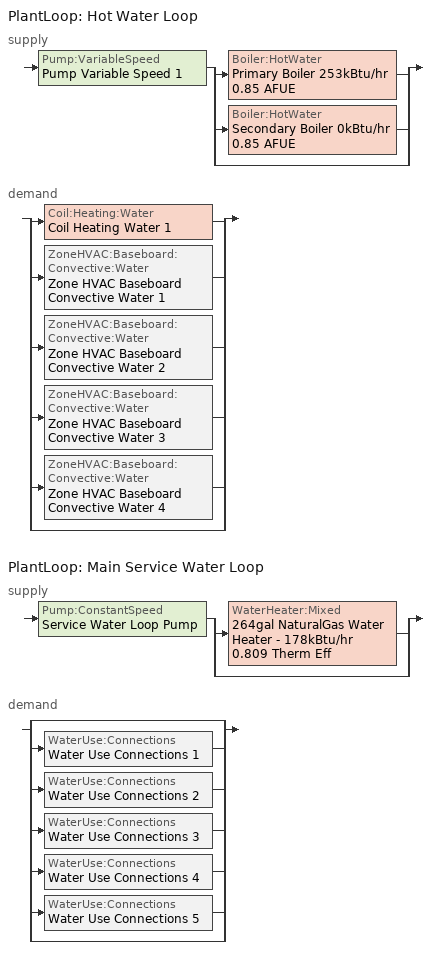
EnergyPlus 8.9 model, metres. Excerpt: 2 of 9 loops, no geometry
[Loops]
PlantLoop 'Hot Water Loop'
 supply: Pump:VariableSpeed 'Pump Variable Speed 1' > split
  | Boiler:HotWater 'Primary Boiler 253kBtu/hr 0.85 AFUE'
  | Boiler:HotWater 'Secondary Boiler 0kBtu/hr 0.85 AFUE'
  | bypass
 demand: split
  | Coil:Heating:Water 'Coil Heating Water 1'
  | ZoneHVAC:Baseboard:Convective:Water 'Zone HVAC Baseboard Convective Water 1'
  | ZoneHVAC:Baseboard:Convective:Water 'Zone HVAC Baseboard Convective Water 2'
  | ZoneHVAC:Baseboard:Convective:Water 'Zone HVAC Baseboard Convective Water 3'
  | ZoneHVAC:Baseboard:Convective:Water 'Zone HVAC Baseboard Convective Water 4'
  | bypass
PlantLoop 'Main Service Water Loop'
 supply: Pump:ConstantSpeed 'Service Water Loop Pump' > split
  | WaterHeater:Mixed '264gal NaturalGas Water Heater - 178kBtu/hr 0.809 Therm Eff'
  | bypass
 demand: split
  | bypass
  | WaterUse:Connections 'Water Use Connections 1'
  | WaterUse:Connections 'Water Use Connections 2'
  | WaterUse:Connections 'Water Use Connections 3'
  | WaterUse:Connections 'Water Use Connections 4'
  | WaterUse:Connections 'Water Use Connections 5'
  | bypass
[Coil:Heating:Water]
Coil Heating Water 1: Availability Schedule=tpfc_htg_availability; U-Factor Times Area Value {W/K}=Autosize; Maximum Water Flow Rate {m3/s}=Autosize; Performance Input Method=UFactorTimesAreaAndDesignWaterFlowRate; Rated Capacity {W}=Autosize; Rated Inlet Water Temperature {C}=82.2; Rated Inlet Air Temperature {C}=16.6; Rated Outlet Water Temperature {C}=71.1; Rated Outlet Air Temperature {C}=32.2; Rated Ratio for Air and Water Convection=0.5
[ZoneHVAC:Baseboard:Convective:Water] Availability Schedule=Always On Discrete; Heating Design Capacity Method=HeatingDesignCapacity; Heating Design Capacity {W}=Autosize; Heating Design Capacity Per Floor Area {W/m2}=0; Fraction of Autosized Heating Design Capacity=0.8; U-Factor Times Area Value {W/K}=Autosize; Maximum Water Flow Rate {m3/s}=Autosize; Convergence Tolerance=0.001
Zone HVAC Baseboard Convective Water 2; Zone HVAC Baseboard Convective Water 3; Zone HVAC Baseboard Convective Water 4; Zone HVAC Baseboard Convective Water 1
[PlantLoop] Fluid Type=Water; Maximum Loop Flow Rate {m3/s}=Autosize; Minimum Loop Flow Rate {m3/s}=0; Plant Loop Volume {m3}=Autocalculate; Load Distribution Scheme=Optimal; Plant Loop Demand Calculation Scheme=SingleSetpoint
Name | Plant Equipment Operation Scheme | Maximum Loop Temperature {C} | Minimum Loop Temperature {C}
Hot Water Loop | Hot Water Loop Operation Schemes | 100 | 0
Main Service Water Loop | Main Service Water Loop Operation Schemes | 60 | 10
[Sizing:Plant] Loop Type=Heating; Sizing Option=NonCoincident; Zone Timesteps in Averaging Window=1; Coincident Sizing Factor Mode=None
Name | Design Loop Exit Temperature {C} | Loop Design Temperature Difference {deltaC}
Hot Water Loop | 82 | 16
Main Service Water Loop | 60 | 5
[Pump:ConstantSpeed]
Service Water Loop Pump: Design Flow Rate {m3/s}=Autosize; Design Pump Head {Pa}=1370.94; Design Power Consumption {W}=Autosize; Motor Efficiency=0.7; Fraction of Motor Inefficiencies to Fluid Stream=0; Pump Control Type=Intermittent; Design Power Sizing Method=PowerPerFlowPerPressure; Design Electric Power per Unit Flow Rate {W/(m3/s)}=348701.1; Design Shaft Power per Unit Flow Rate per Unit Head=1.28205
[SetpointManager:Scheduled]
Service hot water setpoint manager: Control Variable=Temperature; Schedule=Service Water Loop Temp - 140F
[PlantEquipmentOperationSchemes] Control Scheme Object Type 1=PlantEquipmentOperation:HeatingLoad; Control Scheme Schedule Name 1=Always On Discrete
Name | Control Scheme Name 1
Hot Water Loop Operation Schemes | Hot Water Loop Heating Operation Scheme
Main Service Water Loop Operation Schemes | Main Service Water Loop Heating Operation Scheme
[PlantEquipmentList]
Hot Water Loop Heating Equipment List: Boiler:HotWater, Primary Boiler 253kBtu/hr 0.85 AFUE, Boiler:HotWater, Secondary Boiler 0kBtu/hr 0.85 AFUE
Main Service Water Loop Heating Equipment List: WaterHeater:Mixed, 264gal NaturalGas Water Heater - 178kBtu/hr 0.809 Therm Eff
[Pump:VariableSpeed]
Pump Variable Speed 1: Design Maximum Flow Rate {m3/s}=Autosize; Design Pump Head {Pa}=179352; Design Power Consumption {W}=Autosize; Motor Efficiency=0.855; Fraction of Motor Inefficiencies to Fluid Stream=0; Coefficient 1 of the Part Load Performance Curve=0; Coefficient 2 of the Part Load Performance Curve=1; Coefficient 3 of the Part Load Performance Curve=0; Coefficient 4 of the Part Load Performance Curve=0; Design Minimum Flow Rate {m3/s}=0; Pump Control Type=Intermittent; Skin Loss Radiative Fraction=0.5; Design Power Sizing Method=PowerPerFlowPerPressure; Design Electric Power per Unit Flow Rate {W/(m3/s)}=348701.1; Design Shaft Power per Unit Flow Rate per Unit Head=1.28205; Design Minimum Flow Rate Fraction=0
[Boiler:HotWater] Fuel Type=NaturalGas; Nominal Thermal Efficiency=0.85; Design Water Outlet Temperature {C}=82; Design Water Flow Rate {m3/s}=Autosize; Minimum Part Load Ratio=0; Maximum Part Load Ratio=1; Optimum Part Load Ratio=1; Water Outlet Upper Temperature Limit {C}=99; Boiler Flow Mode=ConstantFlow; Parasitic Electric Load {W}=0; Sizing Factor=1
Name | Nominal Capacity {W}
Primary Boiler 253kBtu/hr 0.85 AFUE | 74105.1
Secondary Boiler 0kBtu/hr 0.85 AFUE | 0.001
[SetpointManager:OutdoorAirReset]
Setpoint Manager Outdoor Air Reset 1: Control Variable=Temperature; Setpoint at Outdoor Low Temperature {C}=82; Outdoor Low Temperature {C}=-16; Setpoint at Outdoor High Temperature {C}=60; Outdoor High Temperature {C}=0
[PlantEquipmentOperation:HeatingLoad] Load Range Lower Limit 1 {W}=0; Load Range Upper Limit 1 {W}=1000000000
Name | Range Equipment List Name 1
Hot Water Loop Heating Operation Scheme | Hot Water Loop Heating Equipment List
Main Service Water Loop Heating Operation Scheme | Main Service Water Loop Heating Equipment List
[WaterHeater:Mixed]
264gal NaturalGas Water Heater - 178kBtu/hr 0.809 Therm Eff: Tank Volume {m3}=0.997674; Setpoint Temperature Schedule=Service Water Loop Temp - 140F; Deadband Temperature Difference {deltaC}=2; Maximum Temperature Limit {C}=82.2222; Heater Control Type=Cycle; Heater Maximum Capacity {W}=52128.5; Heater Ignition Minimum Flow Rate {m3/s}=0; Heater Ignition Delay {s}=0; Heater Fuel Type=NaturalGas; Heater Thermal Efficiency=0.809032; Part Load Factor Curve=SWH-EFFFPLR-NECB2011; Off Cycle Parasitic Fuel Consumption Rate {W}=20; Off Cycle Parasitic Fuel Type=NaturalGas; Off Cycle Parasitic Heat Fraction to Tank=0.8; On Cycle Parasitic Fuel Consumption Rate {W}=0; On Cycle Parasitic Fuel Type=NaturalGas; On Cycle Parasitic Heat Fraction to Tank=0; Ambient Temperature Indicator=Schedule; Ambient Temperature Schedule=Water Heater Ambient Temp Schedule - 70F; Off Cycle Loss Coefficient to Ambient Temperature {W/K}=12.1068; Off Cycle Loss Fraction to Zone=1; On Cycle Loss Coefficient to Ambient Temperature {W/K}=12.1068; On Cycle Loss Fraction to Zone=1; Use Side Effectiveness=1; Source Side Effectiveness=1; Use Side Design Flow Rate {m3/s}=Autosize; Source Side Design Flow Rate {m3/s}=Autosize; Indirect Water Heating Recovery Time {hr}=1.5; Source Side Flow Control Mode=IndirectHeatPrimarySetpoint
[WaterUse:Connections]
Name | Water Use Equipment Name 1
Water Use Connections 1 | Warehouse - med/blk2 - refrigerated-space function Service Water Use 0.14gal/min
Water Use Connections 2 | Wholebuilding-sports arena Service Water Use 1.44gal/min
Water Use Connections 3 | Wholebuilding-town hall Service Water Use 0.58gal/min
Water Use Connections 4 | Wholebuilding-transportation Service Water Use 0.69gal/min
Water Use Connections 5 | Workshop space-space function Service Water Use 0.48gal/min
[WaterUse:Equipment]
Name | Peak Flow Rate {m3/s} | Flow Rate Fraction Schedule | Target Temperature Schedule | Zone | Sensible Fraction Schedule | Latent Fraction Schedule
Warehouse - med/blk2 - refrigerated-space function Service Water Use 0.14gal/min | 8.75229e-06 | NECB-A-Service Water Heating | Schedule Ruleset 5 | ALL_ST=Warehouse - med/blk2 - refrigerated_FL=Story 1_SCH=A | Schedule Ruleset 3 | Schedule Ruleset 4
Wholebuilding-sports arena Service Water Use 1.44gal/min | 9.07019e-05 | NECB-B-Service Water Heating | Schedule Ruleset 8 | ALL_ST=WholeBuilding_FL=Story 1_SCH=B | Schedule Ruleset 6 | Schedule Ruleset 7
Wholebuilding-town hall Service Water Use 0.58gal/min | 3.62893e-05 | NECB-D-Service Water Heating | Schedule Ruleset 11 | ALL_ST=WholeBuilding_FL=Story 1_SCH=D | Schedule Ruleset 9 | Schedule Ruleset 10
Wholebuilding-transportation Service Water Use 0.69gal/min | 4.36744e-05 | NECB-H-Service Water Heating | Schedule Ruleset 14 | ALL_ST=WholeBuilding_FL=Story 1_SCH=H | Schedule Ruleset 12 | Schedule Ruleset 13
Workshop space-space function Service Water Use 0.48gal/min | 3.02585e-05 | NECB-A-Service Water Heating | Schedule Ruleset 17 | ALL_ST=Workshop space_FL=Story 1_SCH=A | Schedule Ruleset 15 | Schedule Ruleset 16
[Schedule:Day:Interval]
tpfc_htg_availability_sch_rule_day; tpfc_htg_availability_sch_rule_day 2: No, 24:00, 1
tpfc_htg_availability_sch_rule_day 1; Schedule Day 3: No, 24:00, 0
NECB-A-Service Water Heating Default; NECB-A-Service Water Heating Default|Wkdy Day: No, 07:00, 0.05, 08:00, 0.1, 10:00, 0.5, 16:00, 0.9, 17:00, 0.7, 18:00, 0.5, 19:00, 0.3, 22:00, 0.2, 24:00, 0.05
NECB-A-Service Water Heating Sat Day; NECB-A-Service Water Heating Sun|Hol Day; NECB-D-Service Water Heating Sat Day; NECB-D-Service Water Heating Sun|Hol Day; Schedule Day 10; Schedule Day 13; Schedule Day 16; Schedule Day 19; Schedule Day 22: No, 24:00, 0.05
NECB-B-Service Water Heating Default; NECB-B-Service Water Heating Default|Wkdy Day: No, 01:00, 0.6, 02:00, 0.5, 09:00, 0.05, 11:00, 0.7, 12:00, 0.4, 13:00, 0.5, 15:00, 0.6, 16:00, 0.4, 18:00, 0.3, 19:00, 0.4, 20:00, 0.5, 22:00, 0.8, 24:00, 0.9
NECB-B-Service Water Heating Sat Day: No, 01:00, 0.7, 02:00, 0.6, 09:00, 0.05, 11:00, 0.7, 12:00, 0.4, 13:00, 0.5, 15:00, 0.6, 16:00, 0.4, 18:00, 0.3, 19:00, 0.4, 20:00, 0.5, 22:00, 0.8, 24:00, 0.9
NECB-B-Service Water Heating Sun|Hol Day: No, 01:00, 0.5, 02:00, 0.6, 09:00, 0.05, 11:00, 0.7, 12:00, 0.4, 13:00, 0.5, 15:00, 0.6, 16:00, 0.4, 18:00, 0.3, 19:00, 0.4, 20:00, 0.5, 22:00, 0.8, 24:00, 0.5
NECB-D-Service Water Heating Default; NECB-D-Service Water Heating Default|Wkdy Day: No, 08:00, 0.05, 10:00, 0.5, 16:00, 0.9, 17:00, 0.7, 18:00, 0.3, 21:00, 0.5, 22:00, 0.3, 24:00, 0.05
NECB-H-Service Water Heating Default; NECB-H-Service Water Heating Default|Wkdy Day; NECB-H-Service Water Heating Sat Day; NECB-H-Service Water Heating Sun|Hol Day: No, 24:00, 0.9
Schedule Day 11; Schedule Day 14; Schedule Day 17; Schedule Day 20; Schedule Day 23; Service Water Loop Temp - 140F Default: No, 24:00, 60
Schedule Day 12; Schedule Day 15; Schedule Day 18; Schedule Day 21; Schedule Day 9: No, 24:00, 0.2
Water Heater Ambient Temp Schedule - 70F Default: No, 24:00, 21.1111
[Schedule:Week:Daily]
tpfc_htg_availability Week Rule - Jan1-Jun24: tpfc_htg_availability_sch_rule_day, tpfc_htg_availability_sch_rule_day, tpfc_htg_availability_sch_rule_day, tpfc_htg_availability_sch_rule_day, tpfc_htg_availability_sch_rule_day, tpfc_htg_availability_sch_rule_day, tpfc_htg_availability_sch_rule_day, Schedule Day 3, Schedule Day 3, Schedule Day 3, Schedule Day 3, Schedule Day 3
tpfc_htg_availability Week Rule - Jun25-Jul1: tpfc_htg_availability_sch_rule_day, tpfc_htg_availability_sch_rule_day, tpfc_htg_availability_sch_rule_day, tpfc_htg_availability_sch_rule_day, tpfc_htg_availability_sch_rule_day, tpfc_htg_availability_sch_rule_day, tpfc_htg_availability_sch_rule_day 1, Schedule Day 3, Schedule Day 3, Schedule Day 3, Schedule Day 3, Schedule Day 3
tpfc_htg_availability Week Rule - Jul2-Oct28: tpfc_htg_availability_sch_rule_day 1, tpfc_htg_availability_sch_rule_day 1, tpfc_htg_availability_sch_rule_day 1, tpfc_htg_availability_sch_rule_day 1, tpfc_htg_availability_sch_rule_day 1, tpfc_htg_availability_sch_rule_day 1, tpfc_htg_availability_sch_rule_day 1, Schedule Day 3, Schedule Day 3, Schedule Day 3, Schedule Day 3, Schedule Day 3
tpfc_htg_availability Week Rule - Oct29-Nov4: tpfc_htg_availability_sch_rule_day 1, tpfc_htg_availability_sch_rule_day 1, tpfc_htg_availability_sch_rule_day 1, tpfc_htg_availability_sch_rule_day 2, tpfc_htg_availability_sch_rule_day 2, tpfc_htg_availability_sch_rule_day 2, tpfc_htg_availability_sch_rule_day 2, Schedule Day 3, Schedule Day 3, Schedule Day 3, Schedule Day 3, Schedule Day 3
tpfc_htg_availability Week Rule - Nov5-Dec31: tpfc_htg_availability_sch_rule_day 2, tpfc_htg_availability_sch_rule_day 2, tpfc_htg_availability_sch_rule_day 2, tpfc_htg_availability_sch_rule_day 2, tpfc_htg_availability_sch_rule_day 2, tpfc_htg_availability_sch_rule_day 2, tpfc_htg_availability_sch_rule_day 2, Schedule Day 3, Schedule Day 3, Schedule Day 3, Schedule Day 3, Schedule Day 3
NECB-A-Service Water Heating Week Rule - Jan1-Dec31: NECB-A-Service Water Heating Sun|Hol Day, NECB-A-Service Water Heating Default|Wkdy Day, NECB-A-Service Water Heating Default|Wkdy Day, NECB-A-Service Water Heating Default|Wkdy Day, NECB-A-Service Water Heating Default|Wkdy Day, NECB-A-Service Water Heating Default|Wkdy Day, NECB-A-Service Water Heating Sat Day, NECB-A-Service Water Heating Default, NECB-A-Service Water Heating Default, NECB-A-Service Water Heating Default, NECB-A-Service Water Heating Default, NECB-A-Service Water Heating Default
NECB-B-Service Water Heating Week Rule - Jan1-Dec31: NECB-B-Service Water Heating Sun|Hol Day, NECB-B-Service Water Heating Default|Wkdy Day, NECB-B-Service Water Heating Default|Wkdy Day, NECB-B-Service Water Heating Default|Wkdy Day, NECB-B-Service Water Heating Default|Wkdy Day, NECB-B-Service Water Heating Default|Wkdy Day, NECB-B-Service Water Heating Sat Day, NECB-B-Service Water Heating Default, NECB-B-Service Water Heating Default, NECB-B-Service Water Heating Default, NECB-B-Service Water Heating Default, NECB-B-Service Water Heating Default
NECB-D-Service Water Heating Week Rule - Jan1-Dec31: NECB-D-Service Water Heating Sun|Hol Day, NECB-D-Service Water Heating Default|Wkdy Day, NECB-D-Service Water Heating Default|Wkdy Day, NECB-D-Service Water Heating Default|Wkdy Day, NECB-D-Service Water Heating Default|Wkdy Day, NECB-D-Service Water Heating Default|Wkdy Day, NECB-D-Service Water Heating Sat Day, NECB-D-Service Water Heating Default, NECB-D-Service Water Heating Default, NECB-D-Service Water Heating Default, NECB-D-Service Water Heating Default, NECB-D-Service Water Heating Default
NECB-H-Service Water Heating Week Rule - Jan1-Dec31: NECB-H-Service Water Heating Sun|Hol Day, NECB-H-Service Water Heating Default|Wkdy Day, NECB-H-Service Water Heating Default|Wkdy Day, NECB-H-Service Water Heating Default|Wkdy Day, NECB-H-Service Water Heating Default|Wkdy Day, NECB-H-Service Water Heating Default|Wkdy Day, NECB-H-Service Water Heating Sat Day, NECB-H-Service Water Heating Default, NECB-H-Service Water Heating Default, NECB-H-Service Water Heating Default, NECB-H-Service Water Heating Default, NECB-H-Service Water Heating Default
Schedule Ruleset 10 Week Rule - Jan1-Dec31: Schedule Day 16, Schedule Day 16, Schedule Day 16, Schedule Day 16, Schedule Day 16, Schedule Day 16, Schedule Day 16, Schedule Day 16, Schedule Day 16, Schedule Day 16, Schedule Day 16, Schedule Day 16
Schedule Ruleset 11 Week Rule - Jan1-Dec31: Schedule Day 17, Schedule Day 17, Schedule Day 17, Schedule Day 17, Schedule Day 17, Schedule Day 17, Schedule Day 17, Schedule Day 17, Schedule Day 17, Schedule Day 17, Schedule Day 17, Schedule Day 17
Schedule Ruleset 12 Week Rule - Jan1-Dec31: Schedule Day 18, Schedule Day 18, Schedule Day 18, Schedule Day 18, Schedule Day 18, Schedule Day 18, Schedule Day 18, Schedule Day 18, Schedule Day 18, Schedule Day 18, Schedule Day 18, Schedule Day 18
Schedule Ruleset 13 Week Rule - Jan1-Dec31: Schedule Day 19, Schedule Day 19, Schedule Day 19, Schedule Day 19, Schedule Day 19, Schedule Day 19, Schedule Day 19, Schedule Day 19, Schedule Day 19, Schedule Day 19, Schedule Day 19, Schedule Day 19
Schedule Ruleset 14 Week Rule - Jan1-Dec31: Schedule Day 20, Schedule Day 20, Schedule Day 20, Schedule Day 20, Schedule Day 20, Schedule Day 20, Schedule Day 20, Schedule Day 20, Schedule Day 20, Schedule Day 20, Schedule Day 20, Schedule Day 20
Schedule Ruleset 15 Week Rule - Jan1-Dec31: Schedule Day 21, Schedule Day 21, Schedule Day 21, Schedule Day 21, Schedule Day 21, Schedule Day 21, Schedule Day 21, Schedule Day 21, Schedule Day 21, Schedule Day 21, Schedule Day 21, Schedule Day 21
Schedule Ruleset 16 Week Rule - Jan1-Dec31: Schedule Day 22, Schedule Day 22, Schedule Day 22, Schedule Day 22, Schedule Day 22, Schedule Day 22, Schedule Day 22, Schedule Day 22, Schedule Day 22, Schedule Day 22, Schedule Day 22, Schedule Day 22
Schedule Ruleset 17 Week Rule - Jan1-Dec31: Schedule Day 23, Schedule Day 23, Schedule Day 23, Schedule Day 23, Schedule Day 23, Schedule Day 23, Schedule Day 23, Schedule Day 23, Schedule Day 23, Schedule Day 23, Schedule Day 23, Schedule Day 23
Schedule Ruleset 3 Week Rule - Jan1-Dec31: Schedule Day 9, Schedule Day 9, Schedule Day 9, Schedule Day 9, Schedule Day 9, Schedule Day 9, Schedule Day 9, Schedule Day 9, Schedule Day 9, Schedule Day 9, Schedule Day 9, Schedule Day 9
Schedule Ruleset 4 Week Rule - Jan1-Dec31: Schedule Day 10, Schedule Day 10, Schedule Day 10, Schedule Day 10, Schedule Day 10, Schedule Day 10, Schedule Day 10, Schedule Day 10, Schedule Day 10, Schedule Day 10, Schedule Day 10, Schedule Day 10
Schedule Ruleset 5 Week Rule - Jan1-Dec31: Schedule Day 11, Schedule Day 11, Schedule Day 11, Schedule Day 11, Schedule Day 11, Schedule Day 11, Schedule Day 11, Schedule Day 11, Schedule Day 11, Schedule Day 11, Schedule Day 11, Schedule Day 11
Schedule Ruleset 6 Week Rule - Jan1-Dec31: Schedule Day 12, Schedule Day 12, Schedule Day 12, Schedule Day 12, Schedule Day 12, Schedule Day 12, Schedule Day 12, Schedule Day 12, Schedule Day 12, Schedule Day 12, Schedule Day 12, Schedule Day 12
Schedule Ruleset 7 Week Rule - Jan1-Dec31: Schedule Day 13, Schedule Day 13, Schedule Day 13, Schedule Day 13, Schedule Day 13, Schedule Day 13, Schedule Day 13, Schedule Day 13, Schedule Day 13, Schedule Day 13, Schedule Day 13, Schedule Day 13
Schedule Ruleset 8 Week Rule - Jan1-Dec31: Schedule Day 14, Schedule Day 14, Schedule Day 14, Schedule Day 14, Schedule Day 14, Schedule Day 14, Schedule Day 14, Schedule Day 14, Schedule Day 14, Schedule Day 14, Schedule Day 14, Schedule Day 14
Schedule Ruleset 9 Week Rule - Jan1-Dec31: Schedule Day 15, Schedule Day 15, Schedule Day 15, Schedule Day 15, Schedule Day 15, Schedule Day 15, Schedule Day 15, Schedule Day 15, Schedule Day 15, Schedule Day 15, Schedule Day 15, Schedule Day 15
Service Water Loop Temp - 140F Week Rule - Jan1-Dec31: Service Water Loop Temp - 140F Default, Service Water Loop Temp - 140F Default, Service Water Loop Temp - 140F Default, Service Water Loop Temp - 140F Default, Service Water Loop Temp - 140F Default, Service Water Loop Temp - 140F Default, Service Water Loop Temp - 140F Default, Service Water Loop Temp - 140F Default, Service Water Loop Temp - 140F Default, Service Water Loop Temp - 140F Default, Service Water Loop Temp - 140F Default, Service Water Loop Temp - 140F Default
Water Heater Ambient Temp Schedule - 70F Week Rule - Jan1-Dec31: Water Heater Ambient Temp Schedule - 70F Default, Water Heater Ambient Temp Schedule - 70F Default, Water Heater Ambient Temp Schedule - 70F Default, Water Heater Ambient Temp Schedule - 70F Default, Water Heater Ambient Temp Schedule - 70F Default, Water Heater Ambient Temp Schedule - 70F Default, Water Heater Ambient Temp Schedule - 70F Default, Water Heater Ambient Temp Schedule - 70F Default, Water Heater Ambient Temp Schedule - 70F Default, Water Heater Ambient Temp Schedule - 70F Default, Water Heater Ambient Temp Schedule - 70F Default, Water Heater Ambient Temp Schedule - 70F Default
[Schedule:Year]
tpfc_htg_availability: tpfc_htg_availability Week Rule - Jan1-Jun24, 1, 1, 6, 24, tpfc_htg_availability Week Rule - Jun25-Jul1, 6, 25, 7, 1, tpfc_htg_availability Week Rule - Jul2-Oct28, 7, 2, 10, 28, tpfc_htg_availability Week Rule - Oct29-Nov4, 10, 29, 11, 4, tpfc_htg_availability Week Rule - Nov5-Dec31, 11, 5, 12, 31
NECB-A-Service Water Heating: NECB-A-Service Water Heating Week Rule - Jan1-Dec31, 1, 1, 12, 31
NECB-B-Service Water Heating: NECB-B-Service Water Heating Week Rule - Jan1-Dec31, 1, 1, 12, 31
NECB-D-Service Water Heating: NECB-D-Service Water Heating Week Rule - Jan1-Dec31, 1, 1, 12, 31
NECB-H-Service Water Heating: NECB-H-Service Water Heating Week Rule - Jan1-Dec31, 1, 1, 12, 31
Schedule Ruleset 10: Schedule Ruleset 10 Week Rule - Jan1-Dec31, 1, 1, 12, 31
Schedule Ruleset 11: Schedule Ruleset 11 Week Rule - Jan1-Dec31, 1, 1, 12, 31
Schedule Ruleset 12: Schedule Ruleset 12 Week Rule - Jan1-Dec31, 1, 1, 12, 31
Schedule Ruleset 13: Schedule Ruleset 13 Week Rule - Jan1-Dec31, 1, 1, 12, 31
Schedule Ruleset 14: Schedule Ruleset 14 Week Rule - Jan1-Dec31, 1, 1, 12, 31
Schedule Ruleset 15: Schedule Ruleset 15 Week Rule - Jan1-Dec31, 1, 1, 12, 31
Schedule Ruleset 16: Schedule Ruleset 16 Week Rule - Jan1-Dec31, 1, 1, 12, 31
Schedule Ruleset 17: Schedule Ruleset 17 Week Rule - Jan1-Dec31, 1, 1, 12, 31
Schedule Ruleset 3: Schedule Ruleset 3 Week Rule - Jan1-Dec31, 1, 1, 12, 31
Schedule Ruleset 4: Schedule Ruleset 4 Week Rule - Jan1-Dec31, 1, 1, 12, 31
Schedule Ruleset 5: Schedule Ruleset 5 Week Rule - Jan1-Dec31, 1, 1, 12, 31
Schedule Ruleset 6: Schedule Ruleset 6 Week Rule - Jan1-Dec31, 1, 1, 12, 31
Schedule Ruleset 7: Schedule Ruleset 7 Week Rule - Jan1-Dec31, 1, 1, 12, 31
Schedule Ruleset 8: Schedule Ruleset 8 Week Rule - Jan1-Dec31, 1, 1, 12, 31
Schedule Ruleset 9: Schedule Ruleset 9 Week Rule - Jan1-Dec31, 1, 1, 12, 31
Service Water Loop Temp - 140F: Service Water Loop Temp - 140F Week Rule - Jan1-Dec31, 1, 1, 12, 31
Water Heater Ambient Temp Schedule - 70F: Water Heater Ambient Temp Schedule - 70F Week Rule - Jan1-Dec31, 1, 1, 12, 31
[Schedule:Constant]
Always On Discrete: Hourly Value=1
[Curve:Cubic]
SWH-EFFFPLR-NECB2011: Coefficient1 Constant=0.7576; Coefficient2 x=1.0071; Coefficient3 x**2=-1.4443; Coefficient4 x**3=0.6844; Minimum Value of x {BasedOnField A2}=0; Maximum Value of x {BasedOnField A2}=1
